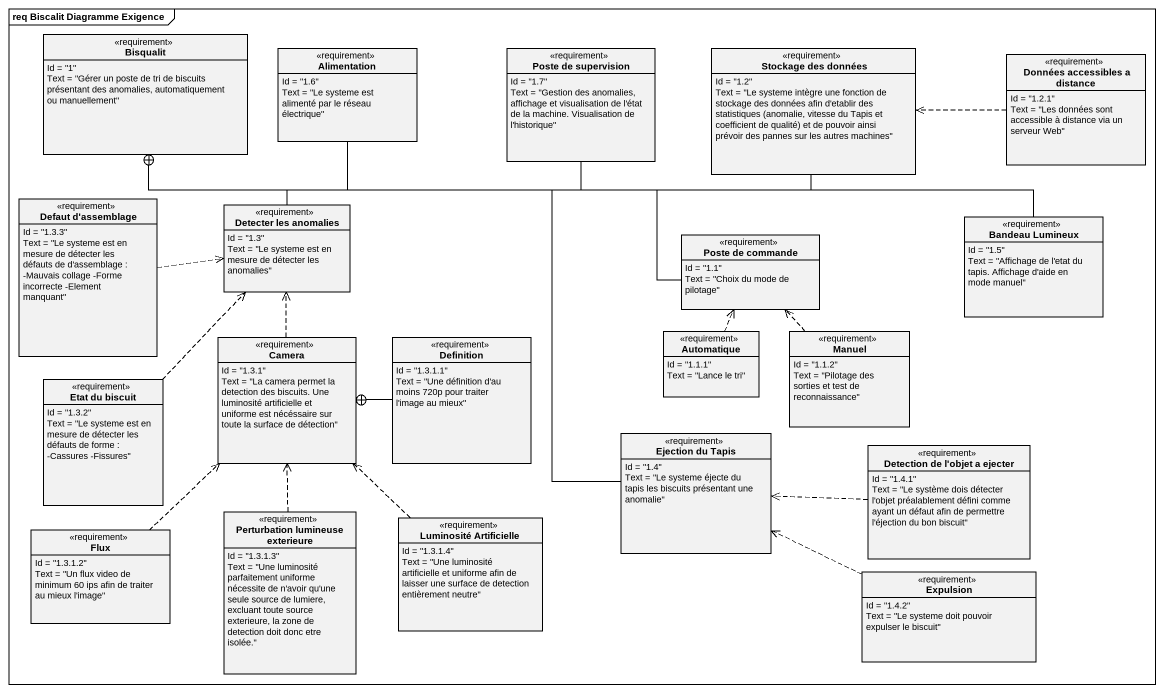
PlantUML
@startuml
mainframe req Biscalit Diagramme Exigence
hide circle
hide empty members
class Bisqualit <<requirement>> {
  Id = "1"
  Text = "Gérer un poste de tri de biscuits présentant des anomalies, automatiquement ou manuellement"
}
class Alimentation <<requirement>> {
  Id = "1.6"
  Text = "Le systeme est alimenté par le réseau électrique"
}
class "Poste de supervision" as Poste_de_supervision <<requirement>> {
  Id = "1.7"
  Text = "Gestion des anomalies, affichage et visualisation de l'état de la machine. Visualisation de l'historique"
}
class "Stockage des données" as Stockage_des_données <<requirement>> {
  Id = "1.2"
  {field} Text = "Le systeme intègre une fonction de stockage des données afin d'etablir des statistiques (anomalie, vitesse du Tapis et coefficient de qualité) et de pouvoir ainsi prévoir des pannes sur les autres machines"
}
class "Données accessibles a distance" as Données_accessibles_a <<requirement>> {
  Id = "1.2.1"
  Text = "Les données sont accessible à distance via un serveur Web"
}
class "Defaut d'assemblage" as Defaut_d_assemblage <<requirement>> {
  Id = "1.3.3"
  Text = "Le systeme est en mesure de détecter les défauts de d'assemblage : -Mauvais collage -Forme incorrecte -Element manquant"
}
class "Detecter les anomalies" as Detecter_les_anomalies <<requirement>> {
  Id = "1.3"
  Text = "Le systeme est en mesure de détecter les anomalies"
}
class "Poste de commande" as Poste_de_commande <<requirement>> {
  Id = "1.1"
  Text = "Choix du mode de pilotage"
}
class "Bandeau Lumineux" as Bandeau_Lumineux <<requirement>> {
  Id = "1.5"
  Text = "Affichage de l'etat du tapis. Affichage d'aide en mode manuel"
}
class Camera <<requirement>> {
  Id = "1.3.1"
  Text = "La camera permet la detection des biscuits. Une luminosité artificielle et uniforme est nécéssaire sur toute la surface de détection"
}
class Definition <<requirement>> {
  Id = "1.3.1.1"
  Text = "Une définition d'au moins 720p pour traiter l'image au mieux"
}
class Automatique <<requirement>> {
  Id = "1.1.1"
  Text = "Lance le tri"
}
class Manuel <<requirement>> {
  Id = "1.1.2"
  Text = "Pilotage des sorties et test de reconnaissance"
}
class "Etat du biscuit" as Etat_du_biscuit <<requirement>> {
  Id = "1.3.2"
  Text = "Le systeme est en mesure de détecter les défauts de forme : -Cassures -Fissures"
}
class "Ejection du Tapis" as Ejection_du_Tapis <<requirement>> {
  Id = "1.4"
  Text = "Le systeme éjecte du tapis les biscuits présentant une anomalie"
}
class "Detection de l'objet a ejecter" as Detection_de_l_objet_a <<requirement>> {
  Id = "1.4.1"
  Text = "Le système dois détecter l'objet préalablement défini comme ayant un défaut afin de permettre l'éjection du bon biscuit"
}
class "Perturbation lumineuse exterieure" as Perturbation_lumineuse <<requirement>> {
  Id = "1.3.1.3"
  Text = "Une luminosité parfaitement uniforme nécessite de n'avoir qu'une seule source de lumiere, excluant toute source exterieure, la zone de detection doit donc etre isolée."
}
class Flux <<requirement>> {
  Id = "1.3.1.2"
  Text = "Un flux video de minimum 60 ips afin de traiter au mieux l'image"
}
class "Luminosité Artificielle" as Luminosité_Artificielle <<requirement>> {
  Id = "1.3.1.4"
  Text = "Une luminosité artificielle et uniforme afin de laisser une surface de detection entièrement neutre"
}
class Expulsion <<requirement>> {
  Id = "1.4.2"
  Text = "Le systeme doit pouvoir expulser le biscuit"
}
Alimentation -left-+ Bisqualit
Poste_de_supervision -left-+ Bisqualit
Stockage_des_données -left-+ Bisqualit
Données_accessibles_a .left.> Stockage_des_données
Defaut_d_assemblage .right.> Detecter_les_anomalies
Detecter_les_anomalies -up-+ Bisqualit
Poste_de_commande -left-+ Bisqualit
Bandeau_Lumineux -left-+ Bisqualit
Camera .up.> Detecter_les_anomalies
Definition -left-+ Camera
Automatique .up.> Poste_de_commande
Manuel .up.> Poste_de_commande
Etat_du_biscuit .up.> Detecter_les_anomalies
Ejection_du_Tapis -up-+ Bisqualit
Detection_de_l_objet_a .left.> Ejection_du_Tapis
Perturbation_lumineuse .up.> Camera
Flux .up.> Camera
Luminosité_Artificielle .up.> Camera
Expulsion .left.> Ejection_du_Tapis
@enduml
